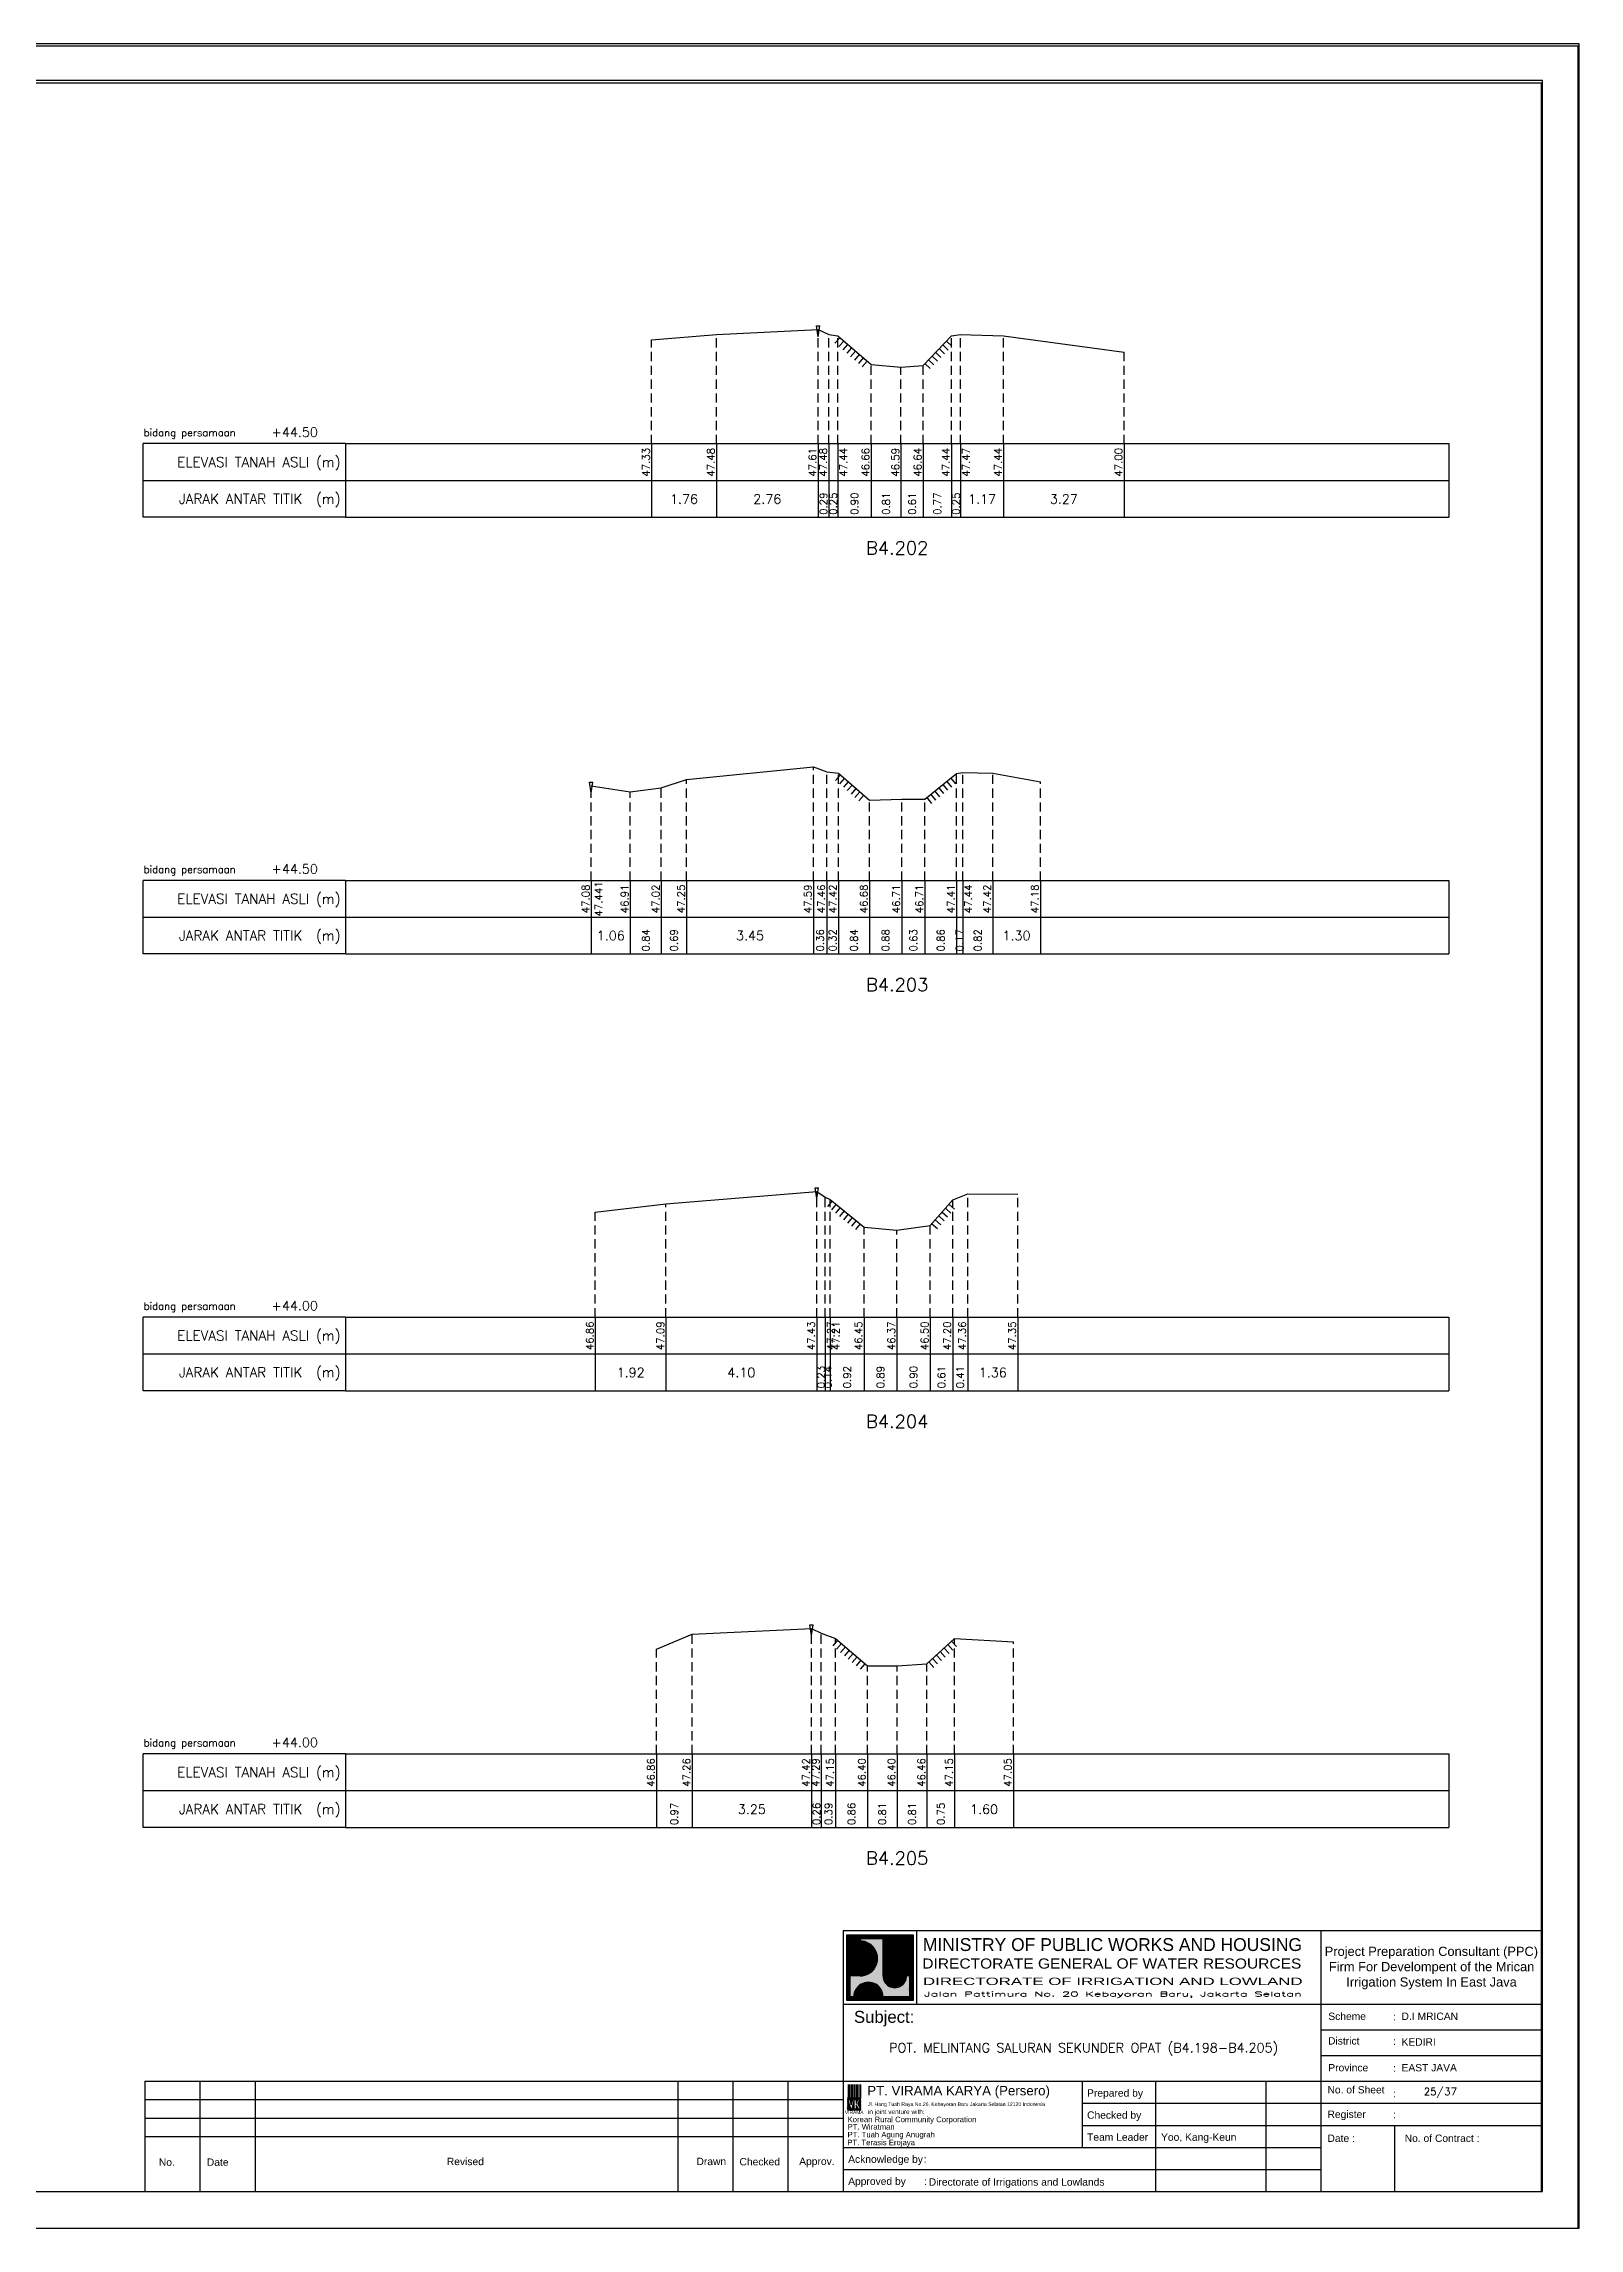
# Model space of a CAD drawing. Header units: inches. Extents: x -11 to 3175, y -842 to -783.
# Drawn here: x 2101.3 to 2143.1, y -842 to -782.6 of the extents above; entities that cross this region are included whole.
import ezdxf
from ezdxf.enums import TextEntityAlignment as Align

# ---------------------------------------------------------------- set-up
doc = ezdxf.new("R2010")
doc.units = ezdxf.units.IN
doc.header["$MEASUREMENT"] = 0
doc.linetypes.add('DASHED2', pattern=[0.375, 0.25, -0.125])
doc.layers.add('KOP', color=7, linetype='Continuous')
doc.layers.add('pelengkap', color=7, linetype='Continuous')
doc.styles.add('ARIAL', font='arial.ttf')
doc.styles.add('battang01', font='arial.ttf')
doc.styles.add('L100', font='simplex.shx', dxfattribs={"height": 0.254})
doc.styles.add('L140', font='simplex.shx', dxfattribs={"height": 0.356})
doc.styles.add('L80', font='simplex.shx', dxfattribs={"height": 0.203})
doc.styles.add('ROMANS-N', font='ROMANS.SHX', dxfattribs={"width": 0.8})
doc.styles.add('SONDU', font='arial.ttf')
doc.styles.get("Standard").update_dxf_attribs({"font": 'simplex.shx'})
doc.styles.add('STYLE1', font='arial.ttf', dxfattribs={"height": 0.2})
pattern_1 = [(45, (0, 0), (-0.08838834764831843, 0.08838834764831845), [])]

# ---------------------------------------------------------------- blocks, each defined once
blk = doc.blocks.new('kop')
at = {"layer": 'KOP'}
h = blk.add_hatch(color=3, dxfattribs=at)
h.paths.add_polyline_path([(609.8653532927285, 69.7965174242664), (591.8076082223538, 69.7965174242664), (591.8076082223538, 51.90947071793616), (609.8653532927285, 51.90947071793616)])
h.paths.add_polyline_path([(592.1020534932645, 52.24844148547069), (592.1020534932645, 69.50460869670152), (609.5341911203627, 69.50460869670152), (609.5341911203627, 52.24844148547069)], flags=16)
edge = h.paths.add_edge_path(flags=0)
edge.add_line((608.873529834174, 52.90910277674104), (601.6712012034158, 52.90910277674104))
edge.add_ellipse((597.6820295724688, 52.91975268540099), major_axis=(2.820780363398898, 2.820780363398898), ratio=0.9999999999999934, start_angle=314.8470375744171, end_angle=495.1529624255826)
edge.add_line((593.6928579415221, 52.90910277674104), (592.7627147794652, 52.90910277674104))
edge.add_line((592.7627147794651, 52.90910277674104), (592.7627147794651, 58.62619728620361))
edge.add_line((592.7627147794651, 58.62619728620368), (595.428986556629, 58.62619728620368))
edge.add_ellipse((595.4289865566291, 63.36824099147847), major_axis=(-3.353131261170752, 3.353131261170752), ratio=0.9999999999999983, start_angle=134.9999999999999, end_angle=314.9999999999999)
edge.add_line((595.4289865566291, 68.11028469675327), (595.4289865566291, 68.84394741944757))
edge.add_line((595.4289865566291, 68.84394741944752), (601.6547436091821, 68.84394741944752))
edge.add_line((601.6547436091821, 68.84394741944752), (601.6547436091821, 58.59413430307072))
edge.add_ellipse((604.8563547331537, 58.62619728605213), major_axis=(2.263994459030571, 2.263994459030571), ratio=0.9999999999991376, start_angle=135.5737774266452, end_angle=315.0000000026869)
edge.add_line((608.0581264027169, 58.62619728620368), (608.873529834174, 58.62619728620368))
edge.add_line((608.873529834174, 58.62619728620368), (608.873529834174, 52.9091027767411))
h = blk.add_hatch(dxfattribs=at)
h.set_pattern_fill('ANSI31', color=21)
h.set_pattern_definition(pattern_1)
h.paths.add_polyline_path([(609.5341911203627, 69.50460869670152), (592.1020534932645, 69.50460869670152), (592.1020534932645, 52.24844148547069), (609.5341911203627, 52.24844148547069)])
edge = h.paths.add_edge_path(flags=16)
edge.add_line((608.0581264038578, 58.62619728331649), (608.873529834174, 58.62619728331649))
edge.add_line((608.873529834174, 58.62619728331649), (608.873529834174, 52.90910277674104))
edge.add_line((608.873529834174, 52.90910277674104), (601.6712012043477, 52.90910277674104))
edge.add_ellipse((597.6820295732255, 52.91975268530538), major_axis=(-2.820780363950464, 2.820780363950464), ratio=0.9999999999999999, start_angle=224.8470375717975, end_angle=405.1529624282025)
edge.add_line((593.6928579421033, 52.90910277674104), (592.7627147794651, 52.90910277674104))
edge.add_line((592.7627147794651, 52.90910277674104), (592.7627147794651, 58.62619728331649))
edge.add_line((592.7627147794651, 58.62619728331649), (595.4289865705781, 58.62619728331649))
edge.add_ellipse((595.4289865571182, 63.3682409894528), major_axis=(-3.353131262124677, 3.353131262124677), ratio=0.9999999999999912, start_angle=134.9999999999997, end_angle=314.9999999999998)
edge.add_line((595.4289865571182, 68.11028469676671), (595.4289865571182, 68.84394741944752))
edge.add_line((595.4289865571182, 68.84394741944752), (601.6547436095548, 68.84394741944752))
edge.add_line((601.6547436095548, 68.84394741944752), (601.6547436095548, 58.5941344047481))
edge.add_ellipse((604.8563547345466, 58.62619728331649), major_axis=(-2.263994459341034, 2.263994459341035), ratio=0.999999999999965, start_angle=45.57377555810933, end_angle=225.000000000001)
h = blk.add_hatch(color=3, dxfattribs=at)
edge = h.paths.add_edge_path()
edge.add_line((601.6547436091821, 68.84394741944752), (595.4289865566291, 68.84394741944752))
edge.add_line((595.4289865566291, 68.84394741944752), (595.4289865566291, 68.11028469675321))
edge.add_ellipse((595.4289865566291, 63.36824099147847), major_axis=(-3.353131261170759, 3.353131261170758), ratio=0.9999999999999979, start_angle=134.9999999999999, end_angle=314.99999999999994, ccw=False)
edge.add_line((595.4289865566291, 58.62619728620368), (592.7627147794652, 58.62619728620368))
edge.add_line((592.7627147794651, 58.62619728620368), (592.7627147794651, 52.9091027767411))
edge.add_line((592.7627147794651, 52.90910277674104), (593.692857941522, 52.90910277674104))
edge.add_ellipse((597.6820295724688, 52.91975268540099), major_axis=(-2.820780363398898, 2.820780363398898), ratio=0.9999999999999934, start_angle=-135.1529624255826, end_angle=45.15296242558293, ccw=False)
edge.add_line((601.6712012034156, 52.90910277674104), (608.8735298341738, 52.90910277674104))
edge.add_line((608.873529834174, 52.90910277674104), (608.873529834174, 58.62619728620361))
edge.add_line((608.873529834174, 58.62619728620368), (608.0581264027169, 58.62619728620368))
edge.add_ellipse((604.856354733136, 58.62619728987087), major_axis=(2.263994459042317, 2.263994459042318), ratio=0.9999999999997576, start_angle=134.426222510409, end_angle=314.999999934367, ccw=False)
edge.add_line((601.6547436091821, 58.65826027636805), (601.6547436091821, 68.8439474194476))
h = blk.add_hatch(dxfattribs=at)
h.set_pattern_fill('ANSI31', color=41)
h.set_pattern_definition(pattern_1)
h.paths.add_polyline_path([(595.5939701222399, 25.44229578518152), (591.9923714647559, 25.44229578518152), (591.9923714647559, 22.12011222587194), (595.5939701222399, 22.12011222587194)])
h.paths.add_polyline_path([(594.8290399212113, 23.80107538915849), (595.486404190889, 22.50553331270966), (594.9518442189607, 22.50553331270966), (594.3704352444638, 23.59173922572727), (594.3704352444638, 22.50553331270966), (593.8526512319377, 22.50553331270966), (593.8526512319377, 24.7253559070662), (593.2416323709347, 22.50553331270966), (592.8436656118323, 22.50553331270966), (592.1206616099082, 25.0450254569166), (592.6728596590955, 25.0450254569166), (593.0257276515837, 23.53939475651638), (593.4088768836065, 25.0450254569166), (594.3704352444638, 25.0450254569166), (594.3704352444638, 23.99209855350495), (594.8904903176194, 25.0450254569166), (595.4627761213299, 25.0450254569166)], flags=16)
at = {"color": 2}
blk.add_lwpolyline([(-49.29008735655361, -9.987386569675465), (790.6905617838997, -9.987386569675465), (790.6905617838997, 583.2926438577114), (-49.29008735655361, 583.2926438577114)], close=True, dxfattribs=at)
at = {"color": 6}
blk.add_lwpolyline([(0.6493091440684111, 0.0004927304488262507), (780.7026824837753, 0.0004927304488262507), (780.7026824837753, 573.3047645575871), (0.6493091440684111, 573.3047645575871)], close=True, dxfattribs=at)
at = {"layer": 'KOP', "color": 5}
for p, q in [((590.8030303217506, 70.96299432783698), (590.8030303217506, 29.98464833497903)), ((590.8030303217506, 70.96299432783698), (780.7026824837753, 70.96299432783698)), ((400.9033781597261, 29.98464833497903), (400.9033781597261, 0.0004927304488262507)), ((400.9033781597261, 29.98464833497903), (590.8030303217506, 29.98464833497903)), ((590.8030303217506, 29.98464833497903), (590.8030303217506, 0.0004927304488262507))]:
    blk.add_line(p, q, dxfattribs=at)
at = {"layer": 'KOP', "color": 3}
for p, q in [((591.8076082223538, 69.7965174242664), (609.8653532927285, 69.7965174242664)), ((591.8076082223538, 51.90947071793616), (591.8076082223538, 69.7965174242664)), ((592.1020534932645, 69.50460869670152), (609.5341911203627, 69.50460869670152)), ((592.1020534932645, 52.24844148547069), (592.1020534932645, 69.50460869670152)), ((595.4289865571182, 68.84394741502373), (595.4289865571182, 68.1102846954029)), ((595.4289865566291, 68.84394741944752), (601.6547436091821, 68.84394741944752)), ((601.6547436095548, 58.59413430414176), (601.6547436095548, 68.84394741502373)), ((609.5341911203627, 69.50460869670152), (609.5341911203627, 52.24844148547069)), ((609.8653532927285, 69.7965174242664), (609.8653532927285, 51.90947071793616)), ((592.7627147794651, 52.90910277674104), (592.7627147794651, 58.62619728620368)), ((595.4289865571182, 58.62619728331649), (592.7627147799426, 58.62619728331649)), ((608.8735298352565, 58.62619728331649), (608.0581264038578, 58.62619728331649)), ((608.873529834174, 58.62619728620368), (608.873529834174, 52.90910277674104)), ((609.8653532927285, 51.90947071793616), (591.8076082223538, 51.90947071793616)), ((609.5341911203627, 52.24844148547069), (592.1020534932645, 52.24844148547069)), ((593.6928579415221, 52.90910277674104), (592.7627147794651, 52.90910277674104)), ((608.873529834174, 52.90910277674104), (601.6712012034156, 52.90910277674104)), ((720.7343712747147, 43.97725428375983), (780.7026824837753, 43.97725428375983)), ((720.7343712747147, 36.98095130936949), (780.7026824837753, 36.98095130936949)), ((415.895455961991, 29.98464833497903), (415.895455961991, 0.0004927304488262507)), ((430.8875337642562, 29.98464833497903), (430.8875337642562, 0.0004927304488262507)), ((545.8267969149554, 29.98464833497903), (545.8267969149554, 0.0004927304488262507)), ((560.8188747172203, 29.98464833497903), (560.8188747172203, 0.0004927304488262507)), ((575.8109525194855, 29.98464833497903), (575.8109525194855, 0.0004927304488262507)), ((655.7687007982327, 29.98464833497903), (655.7687007982327, 11.99415497226093)), ((675.7581378679197, 29.98464833497903), (675.7581378679197, 0.0004927304488262507)), ((705.7422934724498, 29.98464833497903), (705.7422934724498, 0.0004927304488262507)), ((400.9033781597261, 24.98728906755738), (590.8030303217506, 24.98728906755738)), ((655.7687007982327, 23.98781721407303), (720.7343712747147, 23.98781721407303)), ((720.7343712747147, 23.98781721407303), (780.7026824837753, 23.98781721407303)), ((400.9033781597261, 19.98992980013563), (590.8030303217506, 19.98992980013563)), ((655.7687007982327, 17.99098609316704), (720.7343712747147, 17.99098609316704)), ((720.7343712747147, 17.99098609316704), (780.7026824837753, 17.99098609316704)), ((740.7238083444017, 17.99098609316704), (740.7238083444017, 0.0004927304488262507)), ((400.9033781597261, 14.99257053271398), (590.8030303217506, 14.99257053271398)), ((590.8030303217506, 5.997323851354935), (720.7343712747147, 5.997323851354935))]:
    blk.add_line(p, q, dxfattribs=at)
at = {"layer": 'KOP', "color": 4}
for p, q in [((610.7924673914374, 70.96299432783698), (610.7924673914374, 50.97355725815018)), ((720.7343712747147, 70.96299432783698), (720.7343712747147, 0.0004927304488262507)), ((590.8030303217506, 50.97355725815018), (720.7343712747147, 50.97355725815018)), ((720.7343712747147, 50.97355725815018), (780.7026824837753, 50.97355725815018)), ((590.8030303217506, 29.98464833497903), (720.7343712747147, 29.98464833497903)), ((720.7343712747147, 29.98464833497903), (780.7026824837753, 29.98464833497903)), ((590.8030303217506, 11.99415497226093), (720.7343712747147, 11.99415497226093))]:
    blk.add_line(p, q, dxfattribs=at)
at = {"layer": 'KOP', "color": 41}
blk.add_line((595.5939701222399, 22.12011222587194), (591.9923714647559, 22.12011222587194), dxfattribs=at)
for points in [[(591.9923714647559, 25.44229578518152), (595.5939701222399, 25.44229578518152)], [(592.1206616099082, 25.0450254569166), (592.6728596590955, 25.0450254569166)], [(592.1206616099082, 25.0450254569166), (592.8436656118323, 22.50553331270964)], [(592.2042302093139, 25.44229578518152), (592.4160889538717, 25.44229578518152)], [(592.6279476984296, 25.44229578518152), (592.8398064429874, 25.44229578518152)], [(592.6728596590955, 25.04502545691657), (593.0257276515837, 23.53939475651638), (593.4088768836065, 25.04502545691663)], [(593.0516651875452, 25.44229578518152), (593.2635239321031, 25.44229578518152)], [(593.2416323709347, 22.50553331270964), (593.8526512319377, 24.7253559070662)], [(593.4088768836065, 25.0450254569166), (594.3704352444638, 25.0450254569166)], [(593.475382676661, 25.44229578518152), (593.6872414212188, 25.44229578518152)], [(593.8526512319377, 22.50553331270966), (593.8526512319377, 24.7253559070662)], [(593.8991001657766, 25.44229578518152), (594.1109589103345, 25.44229578518152)], [(594.3228176548924, 25.44229578518152), (594.5346763994503, 25.44229578518152)], [(594.3704352444638, 25.0450254569166), (594.3704352444638, 23.99209855350495)], [(594.3704352444638, 23.99209855350495), (594.8904903176194, 25.04502545691664)], [(594.7465351440081, 25.44229578518152), (594.958393888566, 25.44229578518152)], [(594.8290399212113, 23.80107538915849), (595.4627761213299, 25.04502545691658)], [(594.8290399212113, 23.80107538915849), (595.486404190889, 22.50553331270966)], [(594.8904903176194, 25.0450254569166), (595.4627761213299, 25.0450254569166)], [(595.1702526331238, 25.44229578518152), (595.3821113776818, 25.44229578518152)], [(592.8436656118323, 22.50553331270966), (593.2416323709347, 22.50553331270966)], [(593.8526512319377, 22.50553331270966), (594.3704352444638, 22.50553331270966)], [(594.9518442189607, 22.50553331270961), (594.3704352444638, 23.59173922572727)], [(594.3704352444638, 23.59173922572727), (594.3704352444638, 22.50553331270966)], [(594.9518442189607, 22.50553331270966), (595.486404190889, 22.50553331270966)]]:
    blk.add_lwpolyline(points, dxfattribs=at)
at = {"layer": 'KOP', "color": 42}
for points in [[(592.1962927759001, 29.11418325926331), (592.1962927759001, 25.44229578518152)], [(592.5354066955362, 29.11418325926331), (592.5354066955362, 25.44229578518152)], [(592.9591241846518, 29.11418325926331), (592.9591241846518, 25.44229578518152)], [(593.3828416737675, 29.11418325926331), (593.3828416737675, 25.44229578518152)], [(593.8065591628832, 29.11418325926331), (593.8065591628832, 25.44229578518152)], [(594.2302766519989, 29.11418325926331), (594.2302766519989, 25.44229578518152)], [(594.6539941411147, 29.11418325926331), (594.6539941411147, 25.44229578518152)], [(595.0777116302304, 29.11418325926331), (595.0777116302304, 25.44229578518152)], [(595.5014291193462, 29.11418325926331), (595.5014291193462, 25.44229578518152)]]:
    blk.add_lwpolyline(points, dxfattribs=at)
at = {"layer": 'KOP', "color": 3}
for centre, major_axis, ratio, start_param, end_param in [((595.4289865571182, 63.3682409894528), (-3.353131262124677, 3.353131262124677), 0.9999999999999912, 2.35619449019234, 5.497787143782134), ((597.6820295732255, 52.91975268530538), (-2.820780363950464, 2.820780363950464), 0.9999999999999998, 3.924321118983262, 7.071253168581014), ((604.8563547345466, 58.62619728331649), (-2.263994459341034, 2.263994459341035), 0.9999999999999651, 0.7853981633974656, 3.926990816987259)]:
    blk.add_ellipse(centre, major_axis=major_axis, ratio=ratio, start_param=start_param, end_param=end_param, dxfattribs=at)
at = {"layer": 'KOP', "color": 5, "style": 'SONDU'}
for s, height, width, p, p2 in [('MINISTRY OF PUBLIC WORKS AND HOUSING', 3.49815148719519, 0.9710490151369037, (612.4932982688147, 65.39724920043633), (715.583635835389, 65.39724920043633)), ('DIRECTORATE GENERAL OF WATER RESOURCES', 2.748547597081934, 1.100714376561997, (612.3259886324004, 60.61804978528377), (715.4154333181652, 60.61804978528377)), ('DIRECTORATE OF IRRIGATION AND LOWLAND', 1.99894370696868, 1.63875262601232, (612.5247331509995, 56.15346481889102), (715.7518429621628, 56.15346481889102))]:
    blk.add_text(s, height=height, dxfattribs=dict(at, width=width)).set_placement(p, p2, align=Align.FIT)
at = {"layer": 'KOP', "color": 3, "style": 'ROMANS-N', "width": 1.832260783358812}
blk.add_text('Jalan Pattimura No. 20 Kebayoran Baru, Jakarta Selatan', height=1.249339816855425, dxfattribs=at).set_placement((612.7914110984061, 53.0739527913797), (715.583635835389, 53.0739527913797), align=Align.FIT)
at = {"layer": 'KOP', "color": 5, "style": 'ARIAL'}
blk.add_text('Subject:', height=3.252150442789123, dxfattribs=at).set_placement((593.7538629287924, 45.86653647040268))
at = {"layer": 'KOP', "color": 3}
for s, height, style, p in [('Scheme', 1.99894370696868, 'battang01', (722.7467307064071, 46.65722556886666)), (':', 1.99894370696868, 'battang01', (740.368327375754, 46.56012324452533)), ('D.I MRICAN', 1.99894370696868, 'battang01', (742.6585068305885, 46.65722556886666)), ('District', 1.99894370696868, 'battang01', (722.6754973804648, 39.96707763894264)), ('KEDIRI', 1.99894370696868, 'battang01', (742.6585068305885, 39.66092259447632)), (':', 1.99894370696868, 'battang01', (740.382074427338, 39.86997531646293)), ('Province', 1.99894370696868, 'battang01', (722.7467307064071, 32.66461962008597)), (':', 1.99894370696868, 'battang01', (740.368327375754, 32.56751729574452)), ('EAST JAVA', 1.99894370696868, 'battang01', (742.6585068305885, 32.66461962008597)), ('Prepared by', 1.99894370696868, 'battang01', (657.1430811109453, 25.78808395849862)), ('No. of Sheet ', 1.99894370696868, 'battang01', (722.520620818671, 26.67669459981798)), (':', 1.99894370696868, 'battang01', (740.3764858407951, 25.61838168175072)), ('in joint venture with:', 1.249339816855425, 'SONDU', (597.5578460284455, 21.07202452231022)), ('Checked by', 1.99894370696868, 'battang01', (657.1430811109453, 19.79125283759251)), ('Register', 1.99894370696868, 'battang01', (722.520620818671, 20.01807698302375)), (':', 1.99894370696868, 'battang01', (740.3598310849088, 19.92097465868241)), ('Team Leader', 1.99894370696868, 'battang01', (657.1430811109453, 13.79442171668651)), ('Yoo, Kang-Keun', 1.99894370696868, 'battang01', (677.261691985017, 13.79442171668651)), ('Date :', 1.99894370696868, 'battang01', (722.520620818671, 13.48542904786333)), ('No. of Contract :', 1.99894370696868, 'battang01', (743.5203251274443, 13.48542904786333)), ('No.', 2, 'STYLE1', (404.7326663119579, 6.989602865739329)), ('Date', 2, 'STYLE1', (417.7761580577991, 6.989602865739329)), ('Revised', 2, 'STYLE1', (483.0371936477145, 7.169341252978228)), ('Drawn', 2, 'STYLE1', (550.9231662973559, 7.182965166626985)), ('Checked', 2, 'STYLE1', (562.6224972631348, 7.108401592637279)), ('Approv.', 2, 'STYLE1', (578.86250988613, 7.205550314016108)), ('Acknowledge by', 1.99894370696868, 'battang01', (592.1774106344633, 7.797590595780406)), (':', 1.99894370696868, 'battang01', (612.7647815001492, 7.813086169812294)), ('Approved by', 1.99894370696868, 'battang01', (592.1774106344633, 1.800759474874411)), (':', 1.99894370696868, 'battang01', (612.8062382028575, 1.771932832116903)), ('Directorate of Irrigations and Lowlands', 1.99894370696868, 'battang01', (614.0846811434608, 1.594699671224788))]:
    blk.add_text(s, height=height, dxfattribs=dict(at, style=style)).set_placement(p)
at = {"layer": 'KOP', "color": 6, "style": 'SONDU'}
blk.add_text('PT. VIRAMA KARYA (Persero)', height=2.580944750812598, dxfattribs=at).set_placement((597.3630730504415, 26.14584984606049))
at = {"layer": 'KOP', "color": 42, "style": 'SONDU'}
blk.add_text('VIRAMA', height=0.9417941134961573, dxfattribs=at).set_placement((591.2959839900191, 21.03873930941651))
at = {"layer": 'KOP', "color": 4, "style": 'SONDU'}
for s, p in [('Korean Rural Community Corporation', (592.0172325651579, 18.85809622764893)), ('PT. Wiratman', (592.0172325651579, 16.86431729777243)), ('PT. Terasis Erojaya', (591.9444979581187, 12.58833032325808)), ('PT. Tuah Agung Anugrah', (591.9984246368545, 14.73155498450907))]:
    blk.add_text(s, height=1.49920778022651, dxfattribs=at).set_placement(p)
at = {"layer": 'KOP', "color": 3, "insert": (719.8583502723425, 60.76950394133539), "char_height": 2.49867963371085, "width": 61.43936713392102, "attachment_point": 4, "style": 'SONDU'}
blk.add_mtext('\\pi1.9124;Project Preparation Consultant (PPC)\\P\\pi3.0493;Firm For Develompent of the Mrican \\P\\pi7.7731;Irrigation System In East Java', dxfattribs=at)
at = {"layer": 'KOP', "color": 2, "insert": (597.5716775050441, 24.25098294227902), "char_height": 0.9994718534843399, "width": 48.71807324837515, "attachment_point": 1, "style": 'SONDU'}
blk.add_mtext('Jl. Hang Tuah Raya No.26, Kebayoran Baru Jakarta Selatan 12120 Indonesia', dxfattribs=at)
blk = doc.blocks.new('c100')
at = {"color": 2}
blk.add_lwpolyline([(-5, -1), (79.10000000000002, -1), (79.10000000000002, 58.4), (-5, 58.4)], close=True, dxfattribs=at)
at = {"color": 6}
blk.add_lwpolyline([(0, 0), (78.10000000000002, 0), (78.10000000000002, 57.4), (3.516176065587739e-15, 57.4)], close=True, dxfattribs=at)
blk = doc.blocks.new('das2')
at = {"color": 5, "linetype": 'Continuous'}
for q in [(0, 1), (17.75, 0.9999999999999973)]:
    blk.add_line((2.75, 1), q, dxfattribs=at)
at = {"color": 3, "linetype": 'Continuous'}
for p, q in [((2.75, 1), (2.75, 0)), ((17.75, 0.9999999999999973), (17.75, -2.664535259100376e-15)), ((0, 0.5000000000000004), (17.75, 0.4999999999999973)), ((2.75, 0), (0, 0)), ((2.75, 0), (17.75, -2.664535259100376e-15))]:
    blk.add_line(p, q, dxfattribs=at)
blk.add_lwpolyline([(0, 0), (0, 1)], dxfattribs=at)
blk.add_text('bidang persamaan', height=0.1, dxfattribs=at).set_placement((0.005000000000000004, 1.100000000000001))
at = {"color": 5, "linetype": 'Continuous'}
for s, p in [('ELEVASI TANAH ASLI (m)', (2.683279515513197, 0.6825000000000001)), ('JARAK ANTAR TITIK  (m)', (2.683279515513197, 0.1825000000000001))]:
    blk.add_text(s, height=0.135, dxfattribs=at).set_placement(p, align=Align.RIGHT)
blk = doc.blocks.new('gbrpatok')
at = {"color": 2, "linetype": 'Continuous'}
for p, q in [((-0.0004517254713327645, 0.0009574234873781506), (0.0004517254713327645, 0.0009574234873781506)), ((0, -0.001962284437723838), (-0.0004517254713327645, 0.0009574234873781506)), ((0, -0.001962284437723838), (0.0004517254713327645, 0.0009574234873781506))]:
    blk.add_line(p, q, dxfattribs=at)

msp = doc.modelspace()

# ---------------------------------------------------------------- linework, layer by layer
at = {"color": 2, "linetype": 'Continuous', "lineweight": -3}
for p, q in [((2117.87050361931, -790.6505759349036), (2119.63550086831, -790.5065759349036)), ((2119.63550086831, -790.5065759349036), (2122.39996826731, -790.3705759349036)), ((2122.39996826731, -790.3705759349036), (2122.68903573331, -790.5025759349036)), ((2122.68903573331, -790.5025759349036), (2122.93674103131, -790.5475759349035)), ((2122.93674103131, -790.5475759349035), (2123.84072709531, -791.3245759349036)), ((2125.25849463631, -791.3465759349036), (2126.02644865531, -790.5445759349036)), ((2126.02644865531, -790.5445759349036), (2126.27498568731, -790.5085759349035)), ((2126.27498568731, -790.5085759349035), (2127.44505657231, -790.5405759349036)), ((2127.44505657231, -790.5405759349036), (2130.71867664131, -790.9845759349035)), ((2123.84072709531, -791.3245759349036), (2124.65267353031, -791.3955759349036)), ((2124.65267353031, -791.3955759349036), (2125.25849463631, -791.3465759349036)), ((2118.825434279545, -802.6069203904574), (2122.273510244545, -802.2629203904573)), ((2122.273510244545, -802.2629203904573), (2122.637253576545, -802.3939203904573)), ((2122.637253576545, -802.3939203904573), (2122.954969689545, -802.4369203904573)), ((2122.954969689545, -802.4369203904573), (2123.794802557545, -803.1709203904574)), ((2125.304421340545, -803.1449203904574), (2126.163936117545, -802.4409203904573)), ((2126.163936117545, -802.4409203904573), (2126.332946835545, -802.4119203904573)), ((2126.332946835545, -802.4119203904573), (2127.148737385545, -802.4329203904573)), ((2127.148737385545, -802.4329203904573), (2128.444985465545, -802.6719203904573)), ((2116.231872635545, -802.7759203904574), (2117.291950463545, -802.9449203904574)), ((2117.291950463545, -802.9449203904574), (2118.135600031545, -802.8329203904574)), ((2118.135600031545, -802.8329203904574), (2118.825434279545, -802.6069203904574)), ((2123.794802557545, -803.1709203904574), (2124.675530907545, -803.1429203904573)), ((2124.675530907545, -803.1429203904573), (2125.304421340545, -803.1449203904574)), ((2116.341987485419, -814.3725553160301), (2118.26256540842, -814.1415553160301)), ((2118.26256540842, -814.1415553160301), (2122.36517750342, -813.8065553160301)), ((2122.36517750342, -813.8065553160301), (2122.59528400042, -813.9665553160302)), ((2122.59528400042, -813.9665553160302), (2122.73212436642, -814.0225553160301)), ((2122.73212436642, -814.0225553160301), (2123.65046385342, -814.7795553160302)), ((2125.44875789042, -814.7375553160301), (2126.06115504642, -814.0365553160301)), ((2126.06115504642, -814.0365553160301), (2126.469183473419, -813.8765553160301)), ((2126.469183473419, -813.8765553160301), (2127.830027455419, -813.8815553160301)), ((2123.65046385342, -814.7795553160302), (2124.54383419942, -814.8615553160301)), ((2124.54383419942, -814.8615553160301), (2125.44875789042, -814.7375553160301)), ((2118.004814145256, -826.2504715014004), (2118.973028047256, -825.8474715014004)), ((2118.973028047256, -825.8474715014004), (2122.223754889256, -825.6894715014004)), ((2122.223754889256, -825.6894715014004), (2122.487218359256, -825.8204715014003)), ((2122.487218359256, -825.8204715014003), (2122.875744153256, -825.9614715014004)), ((2122.875744153256, -825.9614715014004), (2123.739802381256, -826.7074715014004)), ((2125.359419412256, -826.6484715014003), (2126.111669754256, -825.9624715014004)), ((2126.111669754256, -825.9624715014004), (2127.711405114256, -826.0564715014003)), ((2123.739802381256, -826.7074715014004), (2124.546784161256, -826.7054715014003)), ((2124.546784161256, -826.7054715014003), (2125.359419412256, -826.6484715014003))]:
    msp.add_line(p, q, dxfattribs=at)
at = {"color": 1, "linetype": 'DASHED2', "lineweight": -3}
for p, q in [((2119.63550086831, -793.4825759349036), (2119.63550086831, -790.5065759349036)), ((2122.39996826731, -793.4825759349036), (2122.39996826731, -790.3705759349036)), ((2122.68903573331, -793.4825759349036), (2122.68903573331, -790.5025759349036)), ((2122.93674103131, -793.4825759349036), (2122.93674103131, -790.5475759349035)), ((2126.02644865531, -793.4825759349036), (2126.02644865531, -790.5445759349036)), ((2126.27498568731, -793.4825759349036), (2126.27498568731, -790.5085759349035)), ((2127.44505657231, -793.4825759349036), (2127.44505657231, -790.5405759349036)), ((2117.87050361931, -793.4825759349036), (2117.87050361931, -790.6505759349036)), ((2130.71867664131, -793.4825759349036), (2130.71867664131, -790.9845759349035)), ((2123.84072709531, -793.4825759349036), (2123.84072709531, -791.3245759349036)), ((2124.65267353031, -793.4825759349036), (2124.65267353031, -791.3955759349036)), ((2125.25849463631, -793.4825759349036), (2125.25849463631, -791.3465759349036)), ((2122.273510244545, -805.3539203904573), (2122.273510244545, -802.2629203904573)), ((2122.637253576545, -805.3539203904573), (2122.637253576545, -802.3939203904573)), ((2122.954969689545, -805.3539203904573), (2122.954969689545, -802.4369203904573)), ((2126.163936117545, -805.3539203904573), (2126.163936117545, -802.4409203904573)), ((2126.332946835545, -805.3539203904573), (2126.332946835545, -802.4119203904573)), ((2127.148737385545, -805.3539203904573), (2127.148737385545, -802.4329203904573)), ((2116.231872635545, -805.3539203904573), (2116.231872635545, -802.7759203904574)), ((2117.291950463545, -805.3539203904573), (2117.291950463545, -802.9449203904574)), ((2118.135600031545, -805.3539203904573), (2118.135600031545, -802.8329203904574)), ((2118.825434279545, -805.3539203904573), (2118.825434279545, -802.6069203904574)), ((2128.444985465545, -805.3539203904573), (2128.444985465545, -802.6719203904573)), ((2123.794802557545, -805.3539203904573), (2123.794802557545, -803.1709203904574)), ((2124.675530907545, -805.3539203904573), (2124.675530907545, -803.1429203904573)), ((2125.304421340545, -805.3539203904573), (2125.304421340545, -803.1449203904574)), ((2116.341987485419, -817.2325553160301), (2116.341987485419, -814.3725553160301)), ((2118.26256540842, -817.2325553160301), (2118.26256540842, -814.1415553160301)), ((2122.36517750342, -817.2325553160301), (2122.36517750342, -813.8065553160301)), ((2122.59528400042, -817.2325553160301), (2122.59528400042, -813.9665553160302)), ((2122.73212436642, -817.2325553160301), (2122.73212436642, -814.0225553160301)), ((2126.06115504642, -817.2325553160301), (2126.06115504642, -814.0365553160301)), ((2126.469183473419, -817.2325553160301), (2126.469183473419, -813.8765553160301)), ((2127.830027455419, -817.2325553160301), (2127.830027455419, -813.8815553160301)), ((2123.65046385342, -817.2325553160301), (2123.65046385342, -814.7795553160302)), ((2124.54383419942, -817.2325553160301), (2124.54383419942, -814.8615553160301)), ((2125.44875789042, -817.2325553160301), (2125.44875789042, -814.7375553160301)), ((2118.004814145256, -829.1074715014004), (2118.004814145256, -826.2504715014004)), ((2118.973028047256, -829.1074715014004), (2118.973028047256, -825.8474715014004)), ((2122.223754889256, -829.1074715014004), (2122.223754889256, -825.6894715014004)), ((2122.487218359256, -829.1074715014004), (2122.487218359256, -825.8204715014003)), ((2122.875744153256, -829.1074715014004), (2122.875744153256, -825.9614715014004)), ((2126.111669754256, -829.1074715014004), (2126.111669754256, -825.9624715014004)), ((2127.711405114256, -829.1074715014004), (2127.711405114256, -826.0564715014003)), ((2123.739802381256, -829.1074715014004), (2123.739802381256, -826.7074715014004)), ((2124.546784161256, -829.1074715014004), (2124.546784161256, -826.7054715014003)), ((2125.359419412256, -829.1074715014004), (2125.359419412256, -826.6484715014003))]:
    msp.add_line(p, q, dxfattribs=at)
at = {"color": 1, "linetype": 'Continuous', "lineweight": -3}
for p, q in [((2117.87050361931, -793.4825759349036), (2117.87050361931, -795.4825759349036)), ((2119.63550086831, -793.4825759349036), (2119.63550086831, -795.4825759349036)), ((2122.39996826731, -793.4825759349036), (2122.39996826731, -795.4825759349036)), ((2122.68903573331, -793.4825759349036), (2122.68903573331, -795.4825759349036)), ((2122.93674103131, -793.4825759349036), (2122.93674103131, -795.4825759349036)), ((2123.84072709531, -793.4825759349036), (2123.84072709531, -795.4825759349036)), ((2124.65267353031, -793.4825759349036), (2124.65267353031, -795.4825759349036)), ((2125.25849463631, -793.4825759349036), (2125.25849463631, -795.4825759349036)), ((2126.02644865531, -793.4825759349036), (2126.02644865531, -795.4825759349036)), ((2126.27498568731, -793.4825759349036), (2126.27498568731, -795.4825759349036)), ((2127.44505657231, -793.4825759349036), (2127.44505657231, -795.4825759349036)), ((2130.71867664131, -793.4825759349036), (2130.71867664131, -795.4825759349036)), ((2116.231872635545, -805.3539203904573), (2116.231872635545, -807.3539203904573)), ((2117.291950463545, -805.3539203904573), (2117.291950463545, -807.3539203904573)), ((2118.135600031545, -805.3539203904573), (2118.135600031545, -807.3539203904573)), ((2118.825434279545, -805.3539203904573), (2118.825434279545, -807.3539203904573)), ((2122.273510244545, -805.3539203904573), (2122.273510244545, -807.3539203904573)), ((2122.637253576545, -805.3539203904573), (2122.637253576545, -807.3539203904573)), ((2122.954969689545, -805.3539203904573), (2122.954969689545, -807.3539203904573)), ((2123.794802557545, -805.3539203904573), (2123.794802557545, -807.3539203904573)), ((2124.675530907545, -805.3539203904573), (2124.675530907545, -807.3539203904573)), ((2125.304421340545, -805.3539203904573), (2125.304421340545, -807.3539203904573)), ((2126.163936117545, -805.3539203904573), (2126.163936117545, -807.3539203904573)), ((2126.332946835545, -805.3539203904573), (2126.332946835545, -807.3539203904573)), ((2127.148737385545, -805.3539203904573), (2127.148737385545, -807.3539203904573)), ((2128.444985465545, -805.3539203904573), (2128.444985465545, -807.3539203904573)), ((2116.341987485419, -817.2325553160301), (2116.341987485419, -819.2325553160301)), ((2118.26256540842, -817.2325553160301), (2118.26256540842, -819.2325553160301)), ((2122.36517750342, -817.2325553160301), (2122.36517750342, -819.2325553160301)), ((2122.59528400042, -817.2325553160301), (2122.59528400042, -819.2325553160301)), ((2122.73212436642, -817.2325553160301), (2122.73212436642, -819.2325553160301)), ((2123.65046385342, -817.2325553160301), (2123.65046385342, -819.2325553160301)), ((2124.54383419942, -817.2325553160301), (2124.54383419942, -819.2325553160301)), ((2125.44875789042, -817.2325553160301), (2125.44875789042, -819.2325553160301)), ((2126.06115504642, -817.2325553160301), (2126.06115504642, -819.2325553160301)), ((2126.469183473419, -817.2325553160301), (2126.469183473419, -819.2325553160301)), ((2127.830027455419, -817.2325553160301), (2127.830027455419, -819.2325553160301)), ((2118.004814145256, -829.1074715014004), (2118.004814145256, -831.1074715014004)), ((2118.973028047256, -829.1074715014004), (2118.973028047256, -831.1074715014004)), ((2122.223754889256, -829.1074715014004), (2122.223754889256, -831.1074715014004)), ((2122.487218359256, -829.1074715014004), (2122.487218359256, -831.1074715014004)), ((2122.875744153256, -829.1074715014004), (2122.875744153256, -831.1074715014004)), ((2123.739802381256, -829.1074715014004), (2123.739802381256, -831.1074715014004)), ((2124.546784161256, -829.1074715014004), (2124.546784161256, -831.1074715014004)), ((2125.359419412256, -829.1074715014004), (2125.359419412256, -831.1074715014004)), ((2126.111669754256, -829.1074715014004), (2126.111669754256, -831.1074715014004)), ((2127.711405114256, -829.1074715014004), (2127.711405114256, -831.1074715014004))]:
    msp.add_line(p, q, dxfattribs=at)
at = {"layer": 'pelengkap', "color": 1, "linetype": 'Continuous', "lineweight": -3}
for p, q in [((2122.989826418799, -790.593204233526), (2122.859459851306, -790.7448767692078)), ((2123.095997193776, -790.6844608307708), (2122.965630626284, -790.8361333664527)), ((2123.202167968754, -790.7757174280157), (2123.071801401261, -790.9273899636976)), ((2123.308338743732, -790.8669740252606), (2123.177972176239, -791.0186465609424)), ((2123.41450951871, -790.9582306225054), (2123.284142951217, -791.1099031581873)), ((2123.520680293687, -791.0494872197503), (2123.390313726195, -791.2011597554322)), ((2123.626851068665, -791.1407438169952), (2123.496484501172, -791.292416352677)), ((2125.403732710239, -791.1948989693442), (2125.548186963153, -791.3332209445148)), ((2125.500558092859, -791.0937809923046), (2125.645012345773, -791.2321029674752)), ((2125.597383475478, -790.992663015265), (2125.741837728392, -791.1309849904355)), ((2125.694208858098, -790.8915450382253), (2125.838663111012, -791.0298670133959)), ((2125.791034240717, -790.7904270611857), (2125.935488493631, -790.9287490363563)), ((2125.887859623337, -790.6893090841461), (2126.032313876251, -790.8276310593167)), ((2123.733021843643, -791.23200041424), (2123.60265527615, -791.3836729499219)), ((2125.30690732762, -791.2960169463838), (2125.451361580534, -791.4343389215544)), ((2123.007676602816, -802.4829853586374), (2122.876062408016, -802.633576539412)), ((2123.113090429359, -802.5751152949975), (2122.981476234559, -802.7257064757722)), ((2123.218504255902, -802.6672452313577), (2123.086890061102, -802.8178364121324)), ((2123.323918082444, -802.7593751677178), (2123.192303887644, -802.9099663484925)), ((2123.429331908987, -802.851505104078), (2123.297717714187, -803.0020962848527)), ((2123.53474573553, -802.9436350404382), (2123.40313154073, -803.0942262212128)), ((2123.640159562072, -803.0357649767983), (2123.508545367272, -803.186356157573)), ((2125.46688188842, -803.011854352776), (2125.593611448116, -803.1665786840854)), ((2125.575188920336, -802.9231436609884), (2125.701918480032, -803.0778679922978)), ((2125.683495952253, -802.8344329692009), (2125.810225511949, -802.9891573005102)), ((2125.791802984169, -802.7457222774133), (2125.918532543865, -802.9004466087226)), ((2125.900110016085, -802.6570115856257), (2126.026839575782, -802.811735916935)), ((2126.008417048002, -802.5683008938381), (2126.135146607698, -802.7230252251475)), ((2125.358574856503, -803.1005650445636), (2125.4853044162, -803.255289375873)), ((2122.78613868349, -814.0670800681514), (2122.658925106, -814.2214066883512)), ((2122.89416731763, -814.1561295723941), (2122.76695374014, -814.3104561925938)), ((2123.00219595177, -814.2451790766368), (2122.874982374281, -814.3995056968365)), ((2123.110224585911, -814.3342285808794), (2122.983011008421, -814.4885552010792)), ((2125.771133506109, -814.3685377522085), (2125.921752919913, -814.5001196361634)), ((2125.863240824877, -814.2631041625451), (2126.013860238681, -814.3946860465)), ((2125.955348143645, -814.1576705728818), (2126.10596755745, -814.2892524568367)), ((2123.218253220051, -814.4232780851221), (2123.091039642561, -814.5776047053218)), ((2123.326281854191, -814.5123275893648), (2123.199068276701, -814.6666542095645)), ((2123.434310488331, -814.6013770936074), (2123.307096910842, -814.7557037138072)), ((2123.542339122472, -814.6904265978501), (2123.415125544982, -814.8447532180498)), ((2125.494811549804, -814.6848385211985), (2125.645430963608, -814.8164204051534)), ((2125.586918868572, -814.5794049315351), (2125.737538282377, -814.7109868154901)), ((2125.67902618734, -814.4739713418718), (2125.829645601145, -814.6055532258267)), ((2122.928728803826, -826.0072167394467), (2122.798028123694, -826.1586014553627)), ((2123.034698104967, -826.0987072155392), (2122.903997424835, -826.2500919314552)), ((2123.140667406109, -826.1901976916317), (2123.009966725976, -826.3415824075478)), ((2125.824923176571, -826.2239644397313), (2125.959687323133, -826.3717434125303)), ((2125.92836845753, -826.1296295371382), (2126.063132604092, -826.2774085099372)), ((2126.031813738489, -826.035294634545), (2126.166577885051, -826.1830736073441)), ((2123.24663670725, -826.2816881677243), (2123.115936027118, -826.4330728836403)), ((2123.352606008391, -826.3731786438168), (2123.221905328259, -826.5245633597328)), ((2123.458575309532, -826.4646691199093), (2123.3278746294, -826.6160538358254)), ((2123.564544610673, -826.5561595960019), (2123.433843930541, -826.7075443119179)), ((2123.670513911814, -826.6476500720944), (2123.539813231682, -826.7990347880104)), ((2125.411142052735, -826.6013040501037), (2125.545906199296, -826.7490830229028)), ((2125.514587333694, -826.5069691475106), (2125.649351480256, -826.6547481203097)), ((2125.618032614653, -826.4126342449175), (2125.752796761215, -826.5604132177166)), ((2125.721477895612, -826.3182993423244), (2125.856242042174, -826.4660783151235))]:
    msp.add_line(p, q, dxfattribs=at)

# ---------------------------------------------------------------- block references
at = {"color": 2, "linetype": 'Continuous', "lineweight": -3}
msp.add_blockref('c100', (2064, -841), dxfattribs=at)
for name, p, xscale, yscale, zscale in [('kop', (2064, -841), 0.1, 0.1, 0.1), ('das2', (2104.05, -795.475), 2, 2, 2), ('das2', (2104.05, -807.35), 2, 2, 2), ('das2', (2104.05, -819.225), 2, 2, 2), ('das2', (2104.05, -831.1), 2, 2, 2)]:
    msp.add_blockref(name, p, dxfattribs=dict(at, xscale=xscale, yscale=yscale, zscale=zscale))
at = {"color": 1, "linetype": 'Continuous', "lineweight": -3, "xscale": 100, "yscale": 100, "zscale": 100}
for p in [(2122.39996826731, -790.3705759349036), (2116.231872635545, -802.7759203904574), (2122.36517750342, -813.8065553160301), (2122.223754889256, -825.6894715014004)]:
    msp.add_blockref('gbrpatok', p, dxfattribs=at)

# ---------------------------------------------------------------- texts
at = {"color": 3, "linetype": 'Continuous', "lineweight": -3, "style": 'L100'}
for s, p in [('+44.50', (2108.165866561296, -793.2904026700543)), ('1.76', (2118.75300224381, -795.1075759349036)), ('2.76', (2121.01773456781, -795.1075759349036)), ('1.17', (2126.86002112981, -795.1075759349036)), ('3.27', (2129.08186660681, -795.1075759349036)), ('+44.50', (2108.165866561296, -805.1654026700543)), ('1.06', (2116.761911549545, -806.9789203904573)), ('3.45', (2120.549472262045, -806.9789203904573)), ('1.30', (2127.796861425545, -806.9789203904573)), ('+44.00', (2108.165866561296, -817.0404026700543)), ('1.92', (2117.30227644692, -818.8575553160301)), ('4.10', (2120.31387145592, -818.8575553160301)), ('1.36', (2127.149605464419, -818.8575553160301)), ('+44.00', (2108.165866561296, -828.9154026700543)), ('3.25', (2120.598391468256, -830.7324715014004)), ('1.60', (2126.911537434255, -830.7324715014004))]:
    msp.add_text(s, height=0.254, dxfattribs=at).set_placement(p, align=Align.CENTER)
at = {"color": 3, "linetype": 'Continuous', "lineweight": -3, "style": 'L80'}
for s, p in [('47.33', (2117.820309137903, -793.9825462643994)), ('47.48', (2119.585306386904, -793.9825462643994)), ('47.61', (2122.349773785903, -793.9825462643994)), ('47.48', (2122.638841251903, -793.9825462643994)), ('47.44', (2123.186546549904, -793.9825462643994)), ('46.66', (2123.790532613903, -793.9825462643994)), ('46.59', (2124.602479048903, -793.9825462643994)), ('46.64', (2125.208300154904, -793.9825462643994)), ('47.44', (2125.976254173903, -793.9825462643994)), ('47.47', (2126.524791205904, -793.9825462643994)), ('47.44', (2127.394862090903, -793.9825462643994)), ('47.00', (2130.668482159903, -793.9825462643994)), ('47.441', (2116.531678154139, -805.8538907199531)), ('47.08', (2116.181678154139, -805.8538907199531)), ('46.91', (2117.241755982139, -805.8538907199531)), ('47.02', (2118.085405550139, -805.8538907199531)), ('47.25', (2118.775239798139, -805.8538907199531)), ('47.59', (2122.223315763139, -805.8538907199531)), ('47.46', (2122.587059095139, -805.8538907199531)), ('47.42', (2122.904775208139, -805.8538907199531)), ('46.68', (2123.744608076139, -805.8538907199531)), ('46.71', (2124.625336426139, -805.8538907199531)), ('46.71', (2125.254226859139, -805.8538907199531)), ('47.41', (2126.113741636139, -805.8538907199531)), ('47.44', (2126.582752354139, -805.8538907199531)), ('47.42', (2127.098542904139, -805.8538907199531)), ('47.18', (2128.394790984139, -805.8538907199531)), ('46.86', (2116.291793004013, -817.7325256455259)), ('47.09', (2118.212370927013, -817.7325256455259)), ('47.43', (2122.314983022013, -817.7325256455259)), ('47.27', (2122.845089519014, -817.7325256455259)), ('47.21', (2122.981929885013, -817.7325256455259)), ('46.45', (2123.600269372013, -817.7325256455259)), ('46.37', (2124.493639718013, -817.7325256455259)), ('46.50', (2125.398563409013, -817.7325256455259)), ('47.20', (2126.010960565013, -817.7325256455259)), ('47.36', (2126.418988992013, -817.7325256455259)), ('47.35', (2127.779832974013, -817.7325256455259)), ('46.86', (2117.954619663849, -829.6074418308962)), ('47.26', (2118.922833565849, -829.6074418308962)), ('47.42', (2122.173560407849, -829.6074418308962)), ('47.29', (2122.437023877849, -829.6074418308962)), ('47.15', (2122.825549671849, -829.6074418308962)), ('46.40', (2123.689607899849, -829.6074418308962)), ('46.40', (2124.496589679849, -829.6074418308962)), ('46.46', (2125.309224930849, -829.6074418308962)), ('47.15', (2126.061475272849, -829.6074418308962)), ('47.05', (2127.661210632849, -829.6074418308962))]:
    msp.add_text(s, height=0.203, rotation=90, dxfattribs=at).set_placement(p, align=Align.CENTER)
for s, p in [('0.29', (2122.54450200031, -795.1075759349036)), ('0.25', (2122.81288838231, -795.1075759349036)), ('0.90', (2123.38873406331, -795.1075759349036)), ('0.81', (2124.246700312809, -795.1075759349036)), ('0.61', (2124.95558408331, -795.1075759349036)), ('0.77', (2125.64247164581, -795.1075759349036)), ('0.25', (2126.15071717131, -795.1075759349036)), ('0.84', (2117.713775247545, -806.9789203904573)), ('0.69', (2118.480517155545, -806.9789203904573)), ('0.36', (2122.455381910545, -806.9789203904573)), ('0.32', (2122.796111633045, -806.9789203904573)), ('0.84', (2123.374886123545, -806.9789203904573)), ('0.88', (2124.235166732545, -806.9789203904573)), ('0.63', (2124.989976124045, -806.9789203904573)), ('0.86', (2125.734178729045, -806.9789203904573)), ('0.17', (2126.248441476545, -806.9789203904573)), ('0.82', (2126.740842110545, -806.9789203904573)), ('0.23', (2122.480230751919, -818.8575553160301)), ('0.14', (2122.66370418342, -818.8575553160301)), ('0.92', (2123.19129410992, -818.8575553160301)), ('0.89', (2124.09714902642, -818.8575553160301)), ('0.90', (2124.996296044919, -818.8575553160301)), ('0.61', (2125.75495646842, -818.8575553160301)), ('0.41', (2126.265169259919, -818.8575553160301)), ('0.97', (2118.488921096256, -830.7324715014004)), ('0.26', (2122.355486624256, -830.7324715014004)), ('0.39', (2122.681481256256, -830.7324715014004)), ('0.86', (2123.307773267255, -830.7324715014004)), ('0.81', (2124.143293271256, -830.7324715014004)), ('0.81', (2124.953101786756, -830.7324715014004)), ('0.75', (2125.735544583255, -830.7324715014004))]:
    msp.add_text(s, height=0.203, rotation=90, dxfattribs=at).set_placement(p, align=Align.MIDDLE_CENTER)
at = {"color": 4, "linetype": 'Continuous', "lineweight": -3, "style": 'L140'}
for s, p in [('B4.202', (2124.550123084671, -796.4873845434007)), ('B4.203', (2124.550123084671, -808.3623845434007)), ('B4.204', (2124.550123084671, -820.2373845434007)), ('B4.205', (2124.550123084671, -832.1123845434007))]:
    msp.add_text(s, height=0.356, dxfattribs=at).set_placement(p, align=Align.CENTER)
at = {"color": 4, "linetype": 'Continuous', "lineweight": -3}
for s, height, style, p in [('POT. MELINTANG SALURAN SEKUNDER OPAT (B4.198-B4.205)', 0.254, 'L100', (2129.621, -837.09)), ('25/', 0.203, 'L80', (2139.14, -838.282)), ('37', 0.203, 'L80', (2139.6, -838.282))]:
    msp.add_text(s, height=height, dxfattribs=dict(at, style=style)).set_placement(p, align=Align.MIDDLE_CENTER)

doc.saveas('drawing.dxf')
